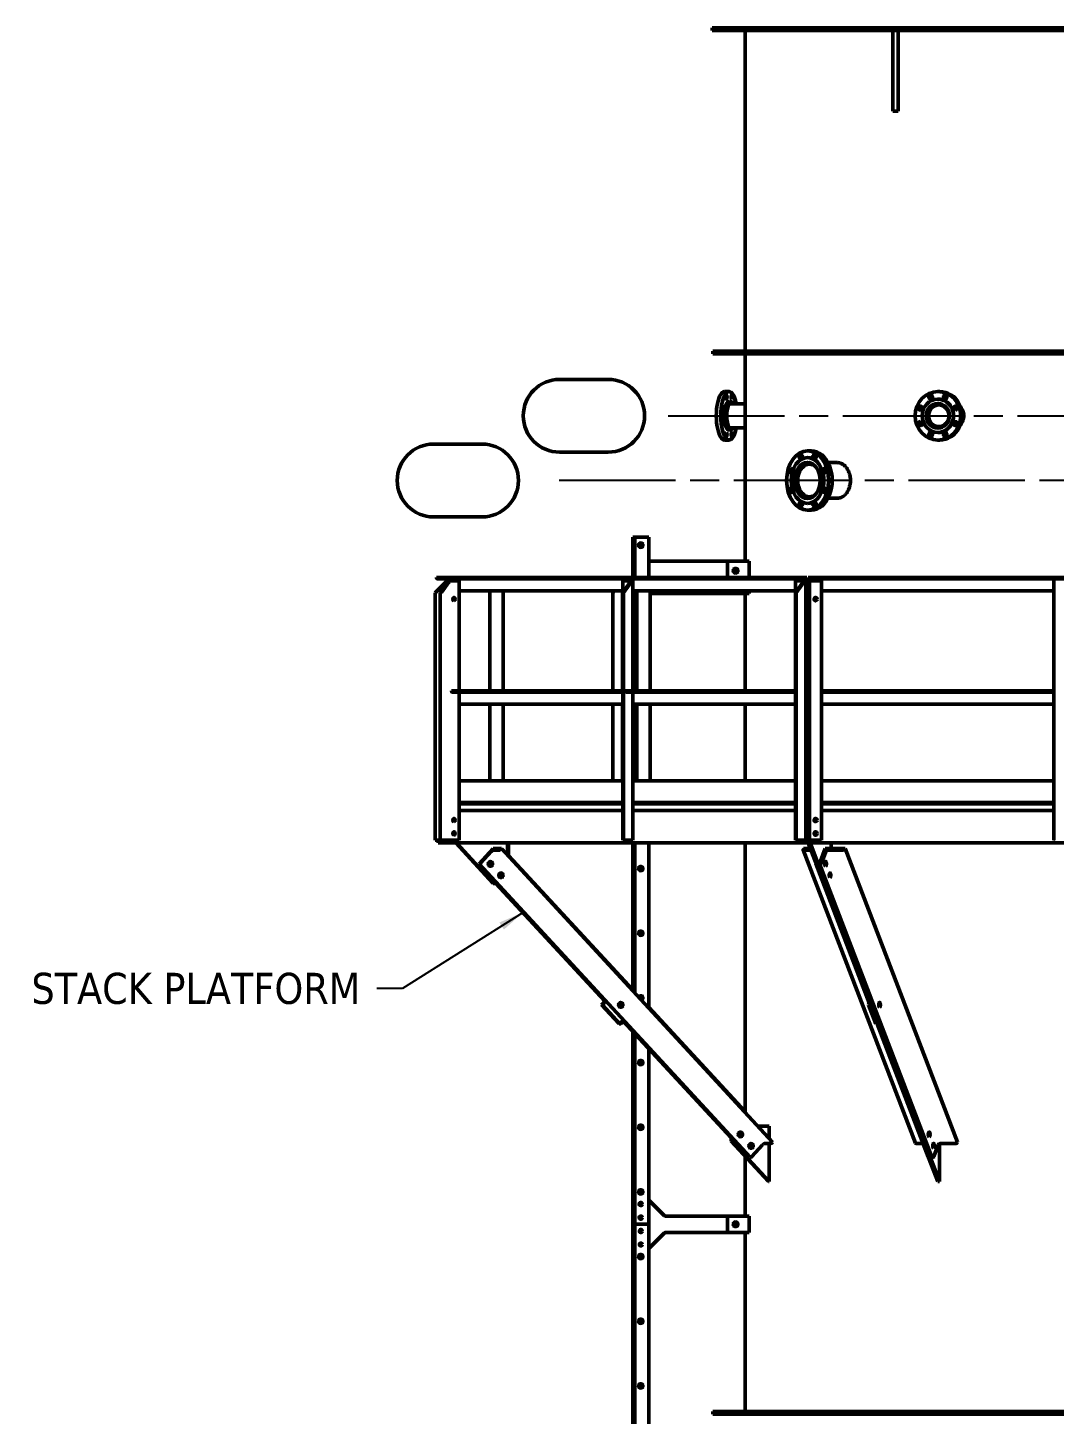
# Model space of a CAD drawing. Header units: inches. Extents: x 11 to 1621, y 11 to 1332.
# Drawn here: x 1055.8 to 1246.1, y 634.2 to 891.5 of the extents above; entities that cross this region are included whole.
import ezdxf
from ezdxf.enums import TextEntityAlignment as Align

# ---------------------------------------------------------------- set-up
doc = ezdxf.new("R2010")
doc.units = ezdxf.units.IN
doc.header["$LTSCALE"] = 48
doc.header["$MEASUREMENT"] = 0
doc.linetypes.add('CHAIN', pattern=[0.7087, 0.4724, -0.0591, 0.1181, -0.0591])
for name, color, linetype, lineweight in [('Centerline (ANSI)', 7, 'Continuous', 25), ('Symbol (ANSI)', 7, 'Continuous', 25), ('Title (ANSI)', 7, 'Continuous', 50), ('Visible (ANSI)', 7, 'Continuous', 50)]:
    doc.layers.add(name, color=color, linetype=linetype, lineweight=lineweight)
doc.styles.add('Dimension Text', font='tahoma.ttf')
doc.styles.get("Standard").update_dxf_attribs({"font": 'tahoma.ttf'})
doc.dimstyles.new('ELC IN$7', dxfattribs={"dimscale": 48, "dimtxt": 0.12, "dimasz": 0.098425, "dimexe": 0.05, "dimexo": 0.1, "dimgap": 0.031496, "dimtad": 0, "dimtih": 1, "dimtoh": 1, "dimdec": 5, "dimzin": 0, "dimdsep": 46, "dimlunit": 5, "dimtxsty": 'Dimension Text', "dimcen": 0.09, "dimdle": 0.5, "dimclrd": 256, "dimclre": 5, "dimclrt": 256, "dimadec": 1, "dimazin": 3, "dimtfac": 0.833333, "dimtofl": 0, "dimtmove": 0, "dimatfit": 3, "dimfxl": 0, "dimfrac": 2, "dimtolj": 1, "dimtzin": 0, "dimlwd": -1, "dimlwe": 25, "dimarcsym": 0})

# ---------------------------------------------------------------- blocks, each defined once
blk = doc.blocks.new('CriticalFeature')
at = {"layer": 'Title (ANSI)'}
for p, q in [((0.125, 0.1875), (-0.125, 0.1875)), ((-0.125, -0.1875), (0.125, -0.1875))]:
    blk.add_line(p, q, dxfattribs=at)
for centre, start, end in [((-0.125, 0), 90, 270), ((0.125, 0), 270, 90)]:
    blk.add_arc(centre, 0.1875, start, end, dxfattribs=at)
at = {"layer": 'Symbol (ANSI)', "lineweight": 30, "flags": 63}
blk.add_attdef('Critical_Feature_No.<Enter_Prompt_for_Field>', text='', height=0.18, dxfattribs=at).set_placement((0, 0), align=Align.TOP_CENTER)

msp = doc.modelspace()

# ---------------------------------------------------------------- linework, layer by layer
at = {"layer": 'Centerline (ANSI)', "linetype": 'CHAIN', "ltscale": 0.952448}
for p, q in [((1174.498725, 819.451101), (1319.895234, 819.451101)), ((1305.500377, 807.451101), (1151.709386, 807.451101))]:
    msp.add_line(p, q, dxfattribs=at)
at = {"layer": 'Visible (ANSI)'}
for p, q in [((1311.696979, 891.451101), (1182.696979, 891.451101)), ((1182.696979, 891.451101), (1182.696979, 890.951101)), ((1182.696979, 890.951101), (1216.196979, 890.951101)), ((1188.821979, 890.951101), (1188.821979, 831.451101)), ((1216.196979, 890.951101), (1217.196979, 890.951101)), ((1216.196979, 883.898487), (1216.196979, 890.951101)), ((1217.196979, 883.898487), (1217.196979, 890.951101)), ((1217.196979, 890.951101), (1277.196979, 890.951101)), ((1216.196979, 883.898487), (1216.196979, 875.951101)), ((1217.196979, 883.898487), (1217.196979, 875.951101)), ((1216.196979, 875.951101), (1217.196979, 875.951101)), ((1182.821979, 831.451101), (1311.571979, 831.451101)), ((1182.821979, 831.451101), (1182.821979, 830.951101)), ((1182.821979, 830.951101), (1311.571979, 830.951101)), ((1188.821979, 830.951101), (1188.821979, 792.451101)), ((1184.998725, 823.951101), (1185.825654, 823.951101)), ((1224.558666, 823.951101), (1224.859644, 823.951101)), ((1186.213228, 822.058063), (1185.866236, 822.103448)), ((1188.821979, 821.701101), (1186.037079, 821.701101)), ((1224.538145, 822.546101), (1224.558666, 822.546101)), ((1224.912521, 821.701101), (1224.709155, 821.701101)), ((1186.213228, 816.844138), (1185.866236, 816.798754)), ((1188.821979, 817.201101), (1186.037079, 817.201101)), ((1224.538145, 816.356101), (1224.558666, 816.356101)), ((1224.912521, 817.201101), (1224.709155, 817.201101)), ((1184.998725, 814.951101), (1185.825654, 814.951101)), ((1200.393582, 812.951101), (1201.058262, 812.951101)), ((1224.558666, 814.951101), (1224.859644, 814.951101)), ((1200.351155, 811.701101), (1200.393582, 811.701101)), ((1200.749241, 810.763601), (1200.704709, 810.763601)), ((1205.919621, 810.763601), (1204.162883, 810.763601)), ((1200.351155, 803.201101), (1200.393582, 803.201101)), ((1200.749241, 804.138601), (1200.704709, 804.138601)), ((1205.919621, 804.138601), (1204.162883, 804.138601)), ((1200.393582, 801.951101), (1201.058262, 801.951101)), ((1167.946979, 789.451101), (1167.946979, 796.951101)), ((1168.131979, 796.951101), (1167.946979, 796.951101)), ((1168.131979, 796.951101), (1168.321979, 796.951101)), ((1168.321979, 789.451101), (1168.321979, 796.951101)), ((1168.701979, 796.951101), (1168.321979, 796.951101)), ((1170.756979, 796.951101), (1168.701979, 796.951101)), ((1170.756979, 796.951101), (1170.946979, 796.951101)), ((1170.946979, 789.451101), (1170.946979, 796.951101)), ((1185.52973, 792.451101), (1170.946979, 792.451101)), ((1189.52973, 792.451101), (1185.52973, 792.451101)), ((1185.52973, 792.451101), (1185.52973, 789.451101)), ((1189.52973, 789.451101), (1189.52973, 792.451101)), ((1133.571979, 788.826101), (1131.321979, 786.576101)), ((1132.571979, 789.451101), (1131.571979, 789.451101)), ((1131.571979, 789.321101), (1131.571979, 789.451101)), ((1131.691979, 789.201101), (1132.571979, 789.201101)), ((1132.230989, 786.576101), (1133.821979, 788.826101)), ((1133.821979, 788.576101), (1132.492619, 786.696101)), ((1132.821979, 789.451101), (1132.571979, 789.451101)), ((1132.571979, 789.201101), (1132.821979, 789.201101)), ((1133.114873, 789.451101), (1132.821979, 789.451101)), ((1132.821979, 789.451101), (1132.821979, 789.201101)), ((1132.821979, 789.201101), (1132.863868, 789.201101)), ((1198.181353, 789.201101), (1132.863868, 789.201101)), ((1133.114873, 789.451101), (1197.760643, 789.451101)), ((1133.571979, 788.826101), (1133.821979, 788.826101)), ((1133.821979, 788.951101), (1133.821979, 788.826101)), ((1133.821979, 788.826101), (1134.175533, 788.826101)), ((1133.998756, 788.951101), (1133.998756, 788.826101)), ((1134.175533, 788.826101), (1135.504894, 788.826101)), ((1135.674599, 788.826101), (1135.504894, 788.826101)), ((1135.674599, 788.826101), (1135.766523, 788.826101)), ((1135.766523, 768.451101), (1135.766523, 788.826101)), ((1166.141329, 788.826101), (1166.106182, 788.826101)), ((1166.106182, 786.611248), (1166.106182, 788.826101)), ((1166.141329, 788.826101), (1167.47069, 788.826101)), ((1166.141329, 786.696101), (1167.47069, 788.576101)), ((1167.824243, 788.826101), (1166.233253, 786.576101)), ((1167.47069, 788.826101), (1167.824243, 788.826101)), ((1167.824243, 788.826101), (1168.00102, 788.826101)), ((1168.00102, 768.451101), (1168.00102, 788.826101)), ((1199.174857, 789.451101), (1197.760643, 789.451101)), ((1198.199049, 788.826101), (1198.163902, 788.826101)), ((1198.163902, 786.611248), (1198.163902, 788.826101)), ((1198.181353, 789.201101), (1199.174857, 789.201101)), ((1198.199049, 788.826101), (1199.52841, 788.826101)), ((1198.199049, 786.696101), (1199.52841, 788.576101)), ((1199.881963, 788.826101), (1198.290973, 786.576101)), ((1199.174857, 789.451101), (1200.235517, 789.451101)), ((1199.881963, 789.201101), (1199.174857, 789.201101)), ((1199.52841, 788.826101), (1199.881963, 788.826101)), ((1199.881963, 788.826101), (1200.05874, 788.826101)), ((1200.05874, 787.071101), (1200.05874, 788.951101)), ((1200.05874, 740.701101), (1200.05874, 788.826101)), ((1200.235517, 789.451101), (1200.235517, 786.951101)), ((1201.485517, 789.451101), (1200.485517, 789.451101)), ((1200.485517, 789.201101), (1200.485517, 789.451101)), ((1200.485517, 789.201101), (1201.010543, 789.201101)), ((1200.485517, 789.201101), (1200.485517, 788.951101)), ((1200.485517, 788.951101), (1200.485517, 788.826101)), ((1200.485517, 788.826101), (1200.985517, 788.826101)), ((1200.485517, 786.576101), (1200.485517, 788.826101)), ((1200.735517, 788.576101), (1200.735517, 786.696101)), ((1200.985517, 788.826101), (1202.865517, 788.826101)), ((1293.383416, 789.201101), (1201.010543, 789.201101)), ((1201.485517, 789.451101), (1292.908442, 789.451101)), ((1202.985517, 788.826101), (1202.865517, 788.826101)), ((1202.985517, 788.826101), (1202.985517, 740.701101)), ((1246.191979, 788.826101), (1246.071979, 788.826101)), ((1246.071979, 740.701101), (1246.071979, 788.826101)), ((1131.321979, 740.701101), (1131.321979, 786.576101)), ((1132.322913, 786.576101), (1132.230989, 786.576101)), ((1132.230989, 740.701101), (1132.230989, 786.576101)), ((1135.766523, 786.951101), (1166.106182, 786.951101)), ((1141.446979, 768.451101), (1141.446979, 786.951101)), ((1143.946979, 768.451101), (1143.946979, 786.951101)), ((1164.553874, 786.951101), (1164.288709, 786.576101)), ((1164.288709, 768.451101), (1164.288709, 786.576101)), ((1166.056476, 768.451101), (1166.056476, 786.951101)), ((1166.106182, 740.701101), (1166.106182, 786.611248)), ((1166.233253, 786.576101), (1166.141329, 786.576101)), ((1166.233253, 740.701101), (1166.233253, 786.576101)), ((1168.00102, 786.951101), (1198.163902, 786.951101)), ((1168.321979, 786.451101), (1168.321979, 786.951101)), ((1168.321979, 786.451101), (1168.321979, 784.451101)), ((1168.321979, 786.451101), (1168.696979, 786.451101)), ((1168.696979, 768.451101), (1168.696979, 786.951101)), ((1171.196979, 768.451101), (1171.196979, 786.951101)), ((1171.196979, 786.451101), (1185.52973, 786.451101)), ((1185.52973, 786.951101), (1185.52973, 786.451101)), ((1185.52973, 786.451101), (1189.52973, 786.451101)), ((1188.821979, 786.451101), (1188.821979, 768.451101)), ((1189.52973, 786.451101), (1189.52973, 786.951101)), ((1198.163902, 740.701101), (1198.163902, 786.611248)), ((1198.290973, 786.576101), (1198.199049, 786.576101)), ((1198.290973, 740.701101), (1198.290973, 786.576101)), ((1200.05874, 786.951101), (1200.143593, 786.951101)), ((1200.05874, 786.451101), (1200.08907, 786.451101)), ((1200.442624, 786.451101), (1200.08907, 786.451101)), ((1200.235517, 786.951101), (1200.143593, 786.951101)), ((1200.442624, 786.451101), (1200.485517, 786.451101)), ((1200.615517, 786.576101), (1200.485517, 786.576101)), ((1200.485517, 740.701101), (1200.485517, 786.576101)), ((1200.735517, 740.701101), (1200.735517, 786.696101)), ((1201.821068, 785.761101), (1201.899966, 785.761101)), ((1201.899966, 785.141101), (1201.821068, 785.141101)), ((1202.985517, 786.951101), (1246.071979, 786.951101)), ((1168.321979, 768.451101), (1168.321979, 784.451101)), ((1168.321979, 784.451101), (1168.696979, 784.451101)), ((1200.05874, 784.451101), (1200.08907, 784.451101)), ((1200.442624, 784.451101), (1200.08907, 784.451101)), ((1200.442624, 784.451101), (1200.485517, 784.451101)), ((1134.35231, 768.451101), (1164.465486, 768.451101)), ((1134.35231, 768.451101), (1134.35231, 768.321101)), ((1164.550339, 768.201101), (1134.437162, 768.201101)), ((1135.766523, 740.701101), (1135.766523, 768.201101)), ((1164.465486, 768.451101), (1166.056476, 768.451101)), ((1164.465486, 768.321101), (1164.465486, 768.451101)), ((1165.8797, 768.201101), (1164.550339, 768.201101)), ((1166.056476, 768.451101), (1166.056476, 767.951101)), ((1166.056476, 768.451101), (1166.106182, 768.451101)), ((1166.586806, 768.451101), (1166.586806, 768.321101)), ((1166.586806, 768.451101), (1196.523206, 768.451101)), ((1196.608059, 768.201101), (1166.671659, 768.201101)), ((1168.00102, 740.701101), (1168.00102, 768.201101)), ((1196.523206, 768.451101), (1198.114197, 768.451101)), ((1196.523206, 768.321101), (1196.523206, 768.451101)), ((1197.93742, 768.201101), (1196.608059, 768.201101)), ((1198.114197, 768.451101), (1198.163902, 768.451101)), ((1198.114197, 768.451101), (1198.114197, 767.951101)), ((1200.05874, 768.451101), (1200.235517, 768.451101)), ((1200.05874, 766.071101), (1200.05874, 768.451101)), ((1200.235517, 768.451101), (1200.235517, 765.951101)), ((1202.985517, 768.451101), (1203.235517, 768.451101)), ((1203.235517, 768.451101), (1245.821979, 768.451101)), ((1203.235517, 768.451101), (1203.235517, 768.321101)), ((1203.235517, 768.201101), (1203.235517, 768.321101)), ((1245.821979, 768.201101), (1203.235517, 768.201101)), ((1203.235517, 768.201101), (1203.235517, 767.951101)), ((1245.821979, 768.321101), (1245.821979, 768.451101)), ((1245.821979, 768.451101), (1246.071979, 768.451101)), ((1245.821979, 768.321101), (1245.821979, 768.201101)), ((1245.821979, 767.951101), (1245.821979, 768.201101)), ((1135.766523, 765.951101), (1166.106182, 765.951101)), ((1141.446979, 751.701101), (1141.446979, 765.951101)), ((1143.946979, 751.701101), (1143.946979, 765.951101)), ((1164.288709, 751.701101), (1164.288709, 765.951101)), ((1166.056476, 751.701101), (1166.056476, 765.951101)), ((1168.00102, 765.951101), (1198.163902, 765.951101)), ((1168.321979, 751.701101), (1168.321979, 765.951101)), ((1168.696979, 751.701101), (1168.696979, 765.951101)), ((1171.196979, 751.701101), (1171.196979, 765.951101)), ((1188.821979, 765.951101), (1188.821979, 751.701101)), ((1200.05874, 765.951101), (1200.143593, 765.951101)), ((1200.235517, 765.951101), (1200.143593, 765.951101)), ((1202.985517, 765.951101), (1246.071979, 765.951101)), ((1135.766523, 751.701101), (1166.106182, 751.701101)), ((1168.00102, 751.701101), (1198.163902, 751.701101)), ((1200.05874, 747.701101), (1200.05874, 751.701101)), ((1200.05874, 751.701101), (1200.235517, 751.701101)), ((1200.235517, 751.701101), (1200.235517, 747.701101)), ((1202.985517, 751.701101), (1246.071979, 751.701101)), ((1166.106182, 747.701101), (1135.766523, 747.701101)), ((1135.766523, 747.451101), (1166.106182, 747.451101)), ((1135.766523, 746.201101), (1166.106182, 746.201101)), ((1166.106182, 746.201101), (1135.766523, 746.201101)), ((1141.446979, 747.451101), (1141.446979, 747.701101)), ((1143.946979, 747.451101), (1143.946979, 747.701101)), ((1164.288709, 747.451101), (1164.288709, 747.701101)), ((1166.056476, 747.451101), (1166.056476, 747.701101)), ((1198.163902, 747.701101), (1168.00102, 747.701101)), ((1168.00102, 747.451101), (1198.163902, 747.451101)), ((1168.00102, 746.201101), (1198.163902, 746.201101)), ((1198.163902, 746.201101), (1168.00102, 746.201101)), ((1168.321979, 747.451101), (1168.321979, 747.701101)), ((1168.696979, 747.451101), (1168.696979, 747.701101)), ((1171.196979, 747.451101), (1171.196979, 747.701101)), ((1188.821979, 747.701101), (1188.821979, 747.451101)), ((1200.235517, 747.701101), (1200.05874, 747.701101)), ((1200.05874, 747.451101), (1200.485517, 747.451101)), ((1200.05874, 746.201101), (1200.235517, 746.201101)), ((1200.235517, 746.201101), (1200.485517, 746.201101)), ((1200.235517, 746.201101), (1200.235517, 740.201101)), ((1200.235517, 746.201101), (1200.235517, 740.201101)), ((1246.071979, 747.701101), (1202.985517, 747.701101)), ((1202.985517, 747.451101), (1246.071979, 747.451101)), ((1202.985517, 746.201101), (1246.071979, 746.201101)), ((1246.071979, 746.201101), (1202.985517, 746.201101)), ((1200.082443, 740.877048), (1200.082443, 745.525154)), ((1200.082443, 745.525154), (1200.082443, 740.877048)), ((1200.451995, 745.525154), (1200.451995, 740.877048)), ((1200.451995, 740.877048), (1200.451995, 745.525154)), ((1132.230989, 740.701101), (1131.321979, 740.701101)), ((1131.901979, 740.408148), (1131.901979, 740.201101)), ((1131.901979, 740.201101), (1133.821979, 740.201101)), ((1133.334703, 740.574324), (1131.992956, 740.504016)), ((1132.322913, 740.701101), (1132.230989, 740.701101)), ((1132.322913, 740.701101), (1132.492619, 740.701101)), ((1133.821979, 740.701101), (1132.492619, 740.701101)), ((1133.821979, 740.701101), (1133.821979, 740.201101)), ((1133.821979, 740.701101), (1133.821979, 740.201101)), ((1134.175533, 740.701101), (1133.821979, 740.701101)), ((1135.291484, 740.201101), (1133.821979, 740.201101)), ((1135.504894, 740.701101), (1134.175533, 740.701101)), ((1134.194925, 740.574324), (1135.221853, 740.504016)), ((1134.194925, 740.574324), (1135.221853, 740.504016)), ((1142.077661, 732.701101), (1135.148565, 740.201101)), ((1135.291484, 740.408148), (1135.291484, 740.201101)), ((1135.291484, 740.408148), (1135.291484, 740.201101)), ((1198.766012, 740.201101), (1135.291484, 740.201101)), ((1142.221168, 732.701101), (1135.292071, 740.201101)), ((1135.504894, 740.701101), (1135.674599, 740.701101)), ((1135.766523, 740.701101), (1135.674599, 740.701101)), ((1142.069454, 739.150848), (1139.456328, 736.322421)), ((1139.723958, 736.456772), (1141.719733, 738.616983)), ((1143.600188, 739.150848), (1142.069454, 739.150848)), ((1142.1134, 738.885683), (1143.282497, 738.885683)), ((1143.479331, 739.020034), (1143.600188, 739.150848)), ((1143.600188, 739.150848), (1193.898396, 684.70846)), ((1144.761836, 740.201101), (1144.761836, 737.893489)), ((1144.905343, 740.201101), (1144.905343, 737.738159)), ((1166.106182, 740.701101), (1166.141329, 740.701101)), ((1166.233253, 740.701101), (1166.141329, 740.701101)), ((1168.00102, 740.701101), (1166.233253, 740.701101)), ((1167.946979, 712.798071), (1167.946979, 740.201101)), ((1168.321979, 712.392174), (1168.321979, 740.201101)), ((1170.946979, 709.550894), (1170.946979, 740.201101)), ((1188.821979, 740.201101), (1188.821979, 690.203134)), ((1198.163902, 740.701101), (1198.199049, 740.701101)), ((1198.290973, 740.701101), (1198.199049, 740.701101)), ((1200.05874, 740.701101), (1198.290973, 740.701101)), ((1198.766012, 740.201101), (1198.766012, 740.408148)), ((1198.766012, 740.201101), (1198.766012, 740.408148)), ((1200.235517, 740.201101), (1198.766012, 740.201101)), ((1198.835643, 740.504016), (1199.862571, 740.574324)), ((1198.835643, 740.504016), (1199.862571, 740.574324)), ((1199.557786, 738.952126), (1220.391986, 684.509738)), ((1199.60976, 739.150848), (1199.559699, 739.020034)), ((1200.899908, 739.150848), (1199.60976, 739.150848)), ((1199.683823, 738.885683), (1201.001382, 738.885683)), ((1202.31371, 740.201101), (1200.235517, 740.201101)), ((1200.615517, 740.701101), (1200.485517, 740.701101)), ((1203.36812, 732.701101), (1200.497994, 740.201101)), ((1200.615517, 740.701101), (1200.735517, 740.701101)), ((1200.985517, 740.701101), (1200.735517, 740.701101)), ((1200.762941, 740.574324), (1202.215238, 740.504016)), ((1200.762941, 740.574324), (1202.215238, 740.504016)), ((1203.714574, 732.701101), (1200.844449, 740.201101)), ((1202.865517, 740.701101), (1200.985517, 740.701101)), ((1202.31371, 740.408148), (1202.31371, 740.201101)), ((1202.31371, 740.408148), (1202.31371, 740.201101)), ((1292.080249, 740.201101), (1202.31371, 740.201101)), ((1203.651733, 739.150848), (1202.56934, 736.322421)), ((1202.865517, 740.701101), (1202.985517, 740.701101)), ((1202.967209, 736.456772), (1203.793886, 738.616983)), ((1207.347251, 739.150848), (1203.651733, 739.150848)), ((1204.247787, 738.885683), (1207.070239, 738.885683)), ((1204.766954, 740.201101), (1204.766954, 739.150848)), ((1207.29719, 739.020034), (1207.347251, 739.150848)), ((1207.347251, 739.150848), (1228.181451, 684.70846)), ((1246.071979, 740.701101), (1246.191979, 740.701101)), ((1139.456328, 736.322421), (1139.527125, 736.322421)), ((1139.456328, 736.322421), (1189.754536, 681.880033)), ((1167.946979, 712.953401), (1144.905343, 737.893489)), ((1201.925931, 736.388864), (1211.827727, 710.514226)), ((1201.929366, 736.460747), (1201.927844, 736.456772)), ((1202.56934, 736.322421), (1202.740258, 736.322421)), ((1202.56934, 736.322421), (1223.40354, 681.880033)), ((1142.221168, 732.701101), (1142.077661, 732.701101)), ((1142.801992, 732.701101), (1142.221168, 732.701101)), ((1142.57726, 732.701101), (1162.788109, 710.825035)), ((1162.828722, 710.868994), (1142.658486, 732.701101)), ((1203.714574, 732.701101), (1203.36812, 732.701101)), ((1211.963491, 710.868994), (1203.608705, 732.701101)), ((1203.95516, 732.701101), (1203.714574, 732.701101)), ((1162.175441, 710.161887), (1162.900475, 710.946659)), ((1162.318947, 710.161887), (1162.175441, 710.161887)), ((1165.441848, 706.626353), (1162.175441, 710.161887)), ((1162.318947, 710.161887), (1162.972228, 710.868994)), ((1165.585354, 706.626353), (1162.318947, 710.161887)), ((1169.138256, 711.663973), (1169.116562, 711.687455)), ((1169.656488, 711.103042), (1169.634794, 711.126523)), ((1211.692892, 710.161887), (1212.136718, 711.321659)), ((1212.039347, 710.161887), (1211.692892, 710.161887)), ((1213.045883, 706.626353), (1211.692892, 710.161887)), ((1212.039347, 710.161887), (1212.309945, 710.868994)), ((1213.392338, 706.626353), (1212.039347, 710.161887)), ((1188.821979, 690.358464), (1170.946979, 709.706224)), ((1165.585354, 706.626353), (1165.441848, 706.626353)), ((1166.238636, 707.33346), (1165.585354, 706.626353)), ((1165.585354, 706.626353), (1165.728861, 706.626353)), ((1166.198023, 707.134171), (1165.728861, 706.626353)), ((1166.12627, 707.211836), (1186.192909, 685.491863)), ((1186.192909, 685.579781), (1166.166883, 707.255795)), ((1167.946979, 669.451101), (1167.946979, 705.241115)), ((1213.392338, 706.626353), (1213.045883, 706.626353)), ((1213.315551, 706.626353), (1222.760131, 681.946476)), ((1213.662936, 707.33346), (1213.392338, 706.626353)), ((1221.641254, 685.579781), (1213.489708, 706.880795)), ((1168.321979, 669.451101), (1168.321979, 704.835218)), ((1170.946979, 669.451101), (1170.946979, 701.993938)), ((1193.265512, 687.638601), (1191.191299, 687.638601)), ((1193.265512, 685.393489), (1193.265512, 687.638601)), ((1186.192909, 684.888601), (1186.192909, 685.735111)), ((1186.336415, 684.888601), (1186.192909, 684.888601)), ((1193.122006, 677.388601), (1186.192909, 684.888601)), ((1186.336415, 685.579781), (1186.336415, 684.888601)), ((1186.336415, 684.888601), (1193.265512, 677.388601)), ((1193.580706, 684.443295), (1192.411608, 684.443295)), ((1193.265512, 677.388601), (1193.265512, 684.443295)), ((1193.898396, 684.70846), (1193.777539, 684.577646)), ((1221.80464, 684.443295), (1220.518023, 684.443295)), ((1221.641254, 684.888601), (1221.641254, 686.485111)), ((1221.987708, 684.888601), (1221.641254, 684.888601)), ((1224.511379, 677.388601), (1221.641254, 684.888601)), ((1221.987708, 685.579781), (1221.987708, 684.888601)), ((1221.987708, 684.888601), (1224.857834, 677.388601)), ((1224.857834, 677.388601), (1224.857834, 684.392818)), ((1227.904439, 684.443295), (1225.081987, 684.443295)), ((1228.181451, 684.70846), (1228.13139, 684.577646)), ((1188.821979, 682.042916), (1188.821979, 670.951101)), ((1189.825333, 681.880033), (1189.754536, 681.880033)), ((1192.017941, 684.174595), (1190.022166, 682.014383)), ((1223.574458, 681.880033), (1223.40354, 681.880033)), ((1224.628086, 684.174595), (1223.801409, 682.014383)), ((1193.265512, 677.388601), (1193.122006, 677.388601)), ((1224.857834, 677.388601), (1224.511379, 677.388601)), ((1173.873756, 671.024324), (1171.020203, 673.877878)), ((1167.946979, 669.451101), (1168.131979, 669.451101)), ((1167.946979, 669.451101), (1168.131979, 669.451101)), ((1167.946979, 549.451101), (1167.946979, 669.451101)), ((1168.321979, 669.451101), (1168.131979, 669.451101)), ((1168.321979, 669.451101), (1168.131979, 669.451101)), ((1168.321979, 669.451101), (1168.701979, 669.451101)), ((1168.321979, 669.451101), (1168.321979, 549.451101)), ((1168.321979, 669.451101), (1168.701979, 669.451101)), ((1168.701979, 669.451101), (1170.756979, 669.451101)), ((1168.701979, 669.451101), (1170.756979, 669.451101)), ((1170.946979, 669.451101), (1170.756979, 669.451101)), ((1170.946979, 669.451101), (1170.756979, 669.451101)), ((1170.946979, 549.451101), (1170.946979, 669.451101)), ((1185.52973, 670.951101), (1174.050533, 670.951101)), ((1189.52973, 670.951101), (1185.52973, 670.951101)), ((1185.52973, 670.951101), (1185.52973, 667.951101)), ((1189.52973, 667.951101), (1189.52973, 670.951101)), ((1171.020203, 665.024324), (1173.873756, 667.877878)), ((1174.050533, 667.951101), (1185.52973, 667.951101)), ((1185.52973, 667.951101), (1189.52973, 667.951101)), ((1188.821979, 667.951101), (1188.821979, 634.701101)), ((1182.821979, 634.701101), (1311.571979, 634.701101)), ((1182.821979, 634.701101), (1182.821979, 634.201101)), ((1182.821979, 634.201101), (1311.571979, 634.201101))]:
    msp.add_line(p, q, dxfattribs=at)
for centre, radius in [((1169.446979, 795.451101), 0.40625), ((1169.446979, 795.451101), 0.375), ((1187.02973, 790.701101), 0.4375), ((1201.860517, 785.451101), 0.3125), ((1201.860517, 744.451101), 0.3125), ((1201.860517, 741.951101), 0.3125), ((1169.446979, 735.451101), 0.40625), ((1169.446979, 735.451101), 0.375), ((1169.446979, 723.451101), 0.40625), ((1169.446979, 723.451101), 0.375), ((1169.446979, 699.451101), 0.40625), ((1169.446979, 699.451101), 0.375), ((1169.446979, 687.451101), 0.40625), ((1169.446979, 687.451101), 0.375), ((1169.446979, 675.451101), 0.40625), ((1169.446979, 675.451101), 0.375), ((1169.446979, 673.201101), 0.3125), ((1169.446979, 673.201101), 0.28125), ((1169.446979, 670.701101), 0.3125), ((1169.446979, 670.701101), 0.28125), ((1187.02973, 669.451101), 0.4375), ((1169.446979, 668.201101), 0.28125), ((1169.446979, 663.451101), 0.40625), ((1169.446979, 663.451101), 0.375), ((1169.446979, 665.701101), 0.28125), ((1169.446979, 651.451101), 0.40625), ((1169.446979, 651.451101), 0.375), ((1169.446979, 639.451101), 0.40625), ((1169.446979, 639.451101), 0.375)]:
    msp.add_circle(centre, radius, dxfattribs=at)
for centre, radius, start, end in [((1186.946979, 790.701101), 0.4375, 275.4266556, 84.5733444), ((1133.571979, 788.951101), 0.25, 0, 90), ((1200.985517, 788.576101), 0.25, 90, 180), ((1200.615517, 786.696101), 0.12, 270, 0), ((1131.997979, 740.408148), 0.096, 92.9995555, 180), ((1133.31884, 740.877048), 0.30314, 272.9995555, 324.52017158), ((1169.446979, 711.451101), 0.40625, 285.21396256, 160.25445664), ((1169.446979, 711.451101), 0.375, 282.69667661, 162.77174259), ((1170.843426, 673.701101), 0.25, 45, 65.53019948), ((1174.050533, 671.201101), 0.25, 225, 270), ((1186.946979, 669.451101), 0.4375, 275.4266556, 84.5733444), ((1174.050533, 667.701101), 0.25, 90, 135), ((1170.843426, 665.201101), 0.25, 294.46980052, 315)]:
    msp.add_arc(centre, radius, start, end, dxfattribs=at)
for centre, major_axis, ratio, start_param, end_param in [((1184.998725, 819.451101), (0, 4.5), 0.3420201433, 0, 3.1415926536), ((1185.825654, 819.451101), (0, 4.5), 0.3420201433, 5.235987756, 10.471975512), ((1223.511126, 822.915649), (0, -0.375), 0.9396926208, 3.5828297548, 5.841948206), ((1224.859644, 819.451101), (0, 4.5), 0.9396926208, 3.1415926536, 6.2831853072), ((1226.208162, 822.915649), (0, -0.375), 0.9396926208, 3.5828297548, 5.841948206), ((1185.825654, 819.451101), (0, 2.655), 0.3420201433, 6.2384804927, 9.4694827753), ((1186.173341, 819.451101), (0, 2.60957), 0.3420201433, 5.7520076169, 9.9559556511), ((1186.173341, 819.451101), (0, 2.285), 0.3420201433, 6.1079337715, 9.6000294964), ((1221.604034, 820.886164), (0, -0.375), 0.9396926208, 3.5828297548, 5.841948206), ((1224.709155, 819.451101), (0, -2.25), 0.9396926208, 2.9876066995, 6.4371712613), ((1224.558666, 819.451101), (0, 3.095), 0.9396926208, 3.1415926536, 6.2831853072), ((1224.986191, 819.451101), (0, 2.285), 0.9396926208, 0.1045230405, 0.1833455622), ((1228.115254, 820.886164), (0, -0.375), 0.9396926208, 3.5828297548, 5.841948206), ((1221.604034, 818.016038), (0, -0.375), 0.9396926208, 3.5828297548, 5.841948206), ((1228.115254, 818.016038), (0, -0.375), 0.9396926208, 3.5828297548, 5.841948206), ((1223.511126, 815.986553), (0, -0.375), 0.9396926208, 3.5828297548, 5.841948206), ((1224.986191, 819.451101), (0, -2.285), 0.9396926208, 6.0998397449, 6.1786622667), ((1226.208162, 815.986553), (0, -0.375), 0.9396926208, 3.5828297548, 5.841948206), ((1201.058262, 807.451101), (0, 5.5), 0.7071067812, 3.1415926536, 6.2831853072), ((1200.704709, 807.451101), (0, -3.3125), 0.7071067812, 3.1213818437, 6.3033961171), ((1200.704709, 807.451101), (0, -3.0325), 0.7071067812, 2.4881434075, 6.9366345533), ((1200.393582, 807.451101), (0, 4.25), 0.7071067812, 3.1415926536, 6.2831853072), ((1133.821979, 788.951101), (0, 0.25), 0.7071067812, 4.7123889804, 6.2831853072), ((1133.998756, 788.576101), (-0.23097, -0.23097), 0.4142135624, 3.5342917353, 5.1050880621), ((1167.293913, 788.576101), (0.23097, 0.23097), 0.4142135624, 5.1050880621, 6.6758843889), ((1199.351633, 788.576101), (0.23097, 0.23097), 0.4142135624, 5.1050880621, 6.6758843889), ((1199.881963, 788.951101), (0, 0.25), 0.7071067812, 4.7123889804, 6.2831853072), ((1132.407766, 786.696101), (-0.110866, -0.110866), 0.4142135624, 0.3926990817, 1.9634954085), ((1134.971028, 785.451101), (0, -0.3125), 0.7071067812, 3.5531094997, 5.8716684611), ((1166.226182, 786.696101), (-0.110866, -0.110866), 0.4142135624, 5.1050880621, 6.6758843889), ((1198.283902, 786.696101), (-0.110866, -0.110866), 0.4142135624, 5.1050880621, 6.6758843889), ((1200.143593, 787.071101), (0, -0.12), 0.7071067812, 4.7123889804, 6.2831853072), ((1134.437162, 768.321101), (0, -0.12), 0.7071067812, 4.7123889804, 6.2831853072), ((1135.766523, 767.951101), (0, 0.25), 0.7071067812, 4.7123889804, 6.2831853072), ((1164.550339, 768.321101), (0, -0.12), 0.7071067812, 4.7123889804, 6.2831853072), ((1165.8797, 767.951101), (0, 0.25), 0.7071067812, 4.7123889804, 6.2831853072), ((1166.671659, 768.321101), (0, -0.12), 0.7071067812, 4.7123889804, 6.2831853072), ((1168.00102, 767.951101), (0, 0.25), 0.7071067812, 4.7123889804, 6.2831853072), ((1196.608059, 768.321101), (0, -0.12), 0.7071067812, 4.7123889804, 6.2831853072), ((1197.93742, 767.951101), (0, 0.25), 0.7071067812, 4.7123889804, 6.2831853072), ((1200.143593, 766.071101), (0, -0.12), 0.7071067812, 4.7123889804, 6.2831853072), ((1134.971028, 744.451101), (0, 0.3125), 0.7071067812, 0.4115168461, 2.7300758075), ((1134.971028, 744.451101), (0, -0.3125), 0.7071067812, 3.5531094997, 5.8716684611), ((1135.112449, 744.451101), (0, -0.3125), 0.7071067812, 3.9453949725, 5.4793829882), ((1199.850431, 745.525154), (0, -0.30314), 0.7653668647, 1.5707963268, 2.0267620551), ((1199.850431, 745.525154), (0, -0.30314), 0.7653668647, 1.5707963268, 2.0267620551), ((1200.780111, 745.525154), (0.328116, 0), 0.9238795325, 2.6856269252, 3.1415926536), ((1200.780111, 745.525154), (0.328116, 0), 0.9238795325, 2.6856269252, 3.1415926536), ((1134.971028, 741.951101), (0, 0.3125), 0.7071067812, 0.4115168461, 2.7300758075), ((1134.971028, 741.951101), (0, -0.3125), 0.7071067812, 3.5531094997, 5.8716684611), ((1135.112449, 741.951101), (0, -0.3125), 0.7071067812, 3.9453949725, 5.4793829882), ((1134.207066, 740.877048), (0, 0.30314), 0.7653668647, 2.1900361508, 3.089240534), ((1134.207066, 740.877048), (0, 0.30314), 0.7653668647, 2.1900361508, 3.089240534), ((1135.218009, 740.408148), (0, -0.096), 0.7653668647, 1.5707963268, 3.089240534), ((1135.218009, 740.408148), (0, -0.096), 0.7653668647, 1.5707963268, 3.089240534), ((1141.865153, 738.616983), (0.279114, 0.257867), 0.2705980501, 0.2849241266, 1.8557204534), ((1143.406621, 739.020034), (-0.139557, -0.128934), 0.2705980501, 0.2849241266, 1.8557204534), ((1198.839488, 740.408148), (0, 0.096), 0.7653668647, 0.0523521196, 1.5707963268), ((1198.839488, 740.408148), (0, 0.096), 0.7653668647, 0.0523521196, 1.5707963268), ((1199.735236, 739.020034), (-0.17745, -0.067907), 0.6532814824, 5.7532825174, 7.3240788442), ((1199.850431, 740.877048), (0, -0.30314), 0.7653668647, 0.0523521196, 0.9515565027), ((1199.850431, 740.877048), (0, -0.30314), 0.7653668647, 0.0523521196, 0.9515565027), ((1199.850431, 740.877048), (0, -0.30314), 0.7653668647, 1.1148305984, 1.5707963268), ((1199.850431, 740.877048), (0, -0.30314), 0.7653668647, 1.1148305984, 1.5707963268), ((1200.780111, 740.877048), (0.328116, 0), 0.9238795325, 3.1415926536, 3.5975583819), ((1200.780111, 740.877048), (0.328116, 0), 0.9238795325, 3.1415926536, 3.5975583819), ((1200.780111, 740.877048), (0.328116, 0), 0.9238795325, 3.7608324776, 4.6600368608), ((1200.780111, 740.877048), (0.328116, 0), 0.9238795325, 3.7608324776, 4.6600368608), ((1202.2098, 740.408148), (0.10391, 0), 0.9238795325, 0, 1.5184442072), ((1202.2098, 740.408148), (0.10391, 0), 0.9238795325, 0, 1.5184442072), ((1204.14496, 738.616983), (0.354901, 0.135815), 0.6532814824, 1.040893537, 2.6116898638), ((1207.121653, 739.020034), (0.17745, 0.067907), 0.6532814824, 4.1824861906, 5.7532825174), ((1139.651248, 736.456772), (-0.139557, -0.128934), 0.2705980501, 0.2849241266, 1.8557204534), ((1141.703185, 736.322421), (0, -0.4375), 0.9238795325, 3.9312050309, 5.4935729299), ((1141.12916, 736.322421), (0, 0.4375), 0.9238795325, 3.7032153012, 5.7215626596), ((1141.272666, 736.322421), (0, -0.4375), 0.9238795325, 0.3629570645, 2.7786355891), ((1141.272666, 736.322421), (0, 0.4375), 0.9238795325, 3.5045497181, 5.9202282427), ((1141.416173, 736.322421), (0, 0.4375), 0.9238795325, 3.3200586038, 6.104719357), ((1141.416173, 736.322421), (0, -0.4375), 0.9238795325, 0.1784659502, 2.9631267034), ((1202.103382, 736.456772), (-0.17745, -0.067907), 0.6532814824, 5.7532825174, 6.8419666113), ((1202.791672, 736.456772), (0.17745, 0.067907), 0.6532814824, 4.1824861906, 5.7532825174), ((1143.66303, 734.201101), (0, -0.4375), 0.9238795325, 3.9312050309, 5.4935729299), ((1143.089004, 734.201101), (0, 0.4375), 0.9238795325, 3.7032153012, 5.7215626596), ((1143.232511, 734.201101), (0, -0.4375), 0.9238795325, 0.3629570645, 2.7786355891), ((1143.232511, 734.201101), (0, 0.4375), 0.9238795325, 3.5045497181, 5.9202282427), ((1143.376017, 734.201101), (0, 0.4375), 0.9238795325, 3.3200586038, 6.104719357), ((1143.376017, 734.201101), (0, -0.4375), 0.9238795325, 0.1784659502, 2.9631267034), ((1165.872367, 710.161887), (0, -0.4375), 0.9238795325, 3.9312050309, 5.4935729299), ((1165.298342, 710.161887), (0, 0.4375), 0.9238795325, 3.7032153012, 5.7215626596), ((1165.441848, 710.161887), (0, 0.4375), 0.9238795325, 3.5045497181, 5.9202282427), ((1165.441848, 710.161887), (0, -0.4375), 0.9238795325, 0.3629570645, 2.7786355891), ((1165.585354, 710.161887), (0, -0.4375), 0.9238795325, 0.1784659502, 2.9631267034), ((1165.585354, 710.161887), (0, 0.4375), 0.9238795325, 3.3200586038, 6.104719357), ((1188.081704, 686.122674), (0, -0.4375), 0.9238795325, 3.9312050309, 5.4935729299), ((1187.507679, 686.122674), (0, 0.4375), 0.9238795325, 3.7032153012, 5.7215626596), ((1187.697613, 686.138601), (0, -0.4375), 0.9238795325, 0.241683304, 2.7777369816), ((1187.651186, 686.122674), (0, 0.4375), 0.9238795325, 3.5088024657, 5.9202282427), ((1187.841119, 686.138601), (0, -0.4375), 0.9238795325, 6.2545163843, 6.5298280982), ((1187.794692, 686.122674), (0, -0.4375), 0.9238795325, 0.1784659502, 2.9631267034), ((1189.467524, 684.001353), (0, 0.4375), 0.9238795325, 3.7032153012, 5.7215626596), ((1189.657457, 684.017281), (0, -0.4375), 0.9238795325, 0.241683304, 2.7777369816), ((1189.61103, 684.001353), (0, 0.4375), 0.9238795325, 3.5088024657, 5.9202282427), ((1189.754536, 684.001353), (0, -0.4375), 0.9238795325, 0.1784659502, 2.9631267034), ((1192.163361, 684.174595), (0.279114, 0.257867), 0.2705980501, 0.2849241266, 1.8557204534), ((1193.704829, 684.577646), (-0.139557, -0.128934), 0.2705980501, 0.2849241266, 1.8557204534), ((1220.569436, 684.577646), (-0.17745, -0.067907), 0.6532814824, 0, 1.040893537), ((1224.97916, 684.174595), (-0.354901, -0.135815), 0.6532814824, 4.1824861906, 5.7532825174), ((1227.955853, 684.577646), (-0.17745, -0.067907), 0.6532814824, 1.040893537, 2.6116898638), ((1189.800964, 684.017281), (0, -0.4375), 0.9238795325, 6.2545163843, 6.5298280982), ((1189.949456, 682.014383), (-0.139557, -0.128934), 0.2705980501, 0.2849241266, 1.8557204534), ((1222.937582, 682.014383), (-0.17745, -0.067907), 0.6532814824, 0, 0.2635554144), ((1223.625872, 682.014383), (-0.17745, -0.067907), 0.6532814824, 1.040893537, 2.6116898638)]:
    msp.add_ellipse(centre, major_axis=major_axis, ratio=ratio, start_param=start_param, end_param=end_param, dxfattribs=at)
for centre, major_axis, ratio in [((1185.334834, 822.915649), (0, 0.375), 0.3420201433), ((1186.316475, 822.915649), (0, -0.375), 0.3420201433), ((1224.558666, 819.451101), (0, -4.5), 0.9396926208), ((1223.210148, 822.915649), (0, 0.375), 0.9396926208), ((1225.907184, 822.915649), (0, 0.375), 0.9396926208), ((1184.640709, 820.886164), (0, 0.375), 0.3420201433), ((1221.303056, 820.886164), (0, 0.375), 0.9396926208), ((1224.538145, 819.451101), (0, -3.095), 0.9396926208), ((1224.538145, 819.451101), (0, -2.285), 0.9396926208), ((1224.709155, 819.451101), (0, -2.013), 0.9396926208), ((1227.814277, 820.886164), (0, -0.375), 0.9396926208), ((1184.640709, 818.016038), (0, 0.375), 0.3420201433), ((1221.303056, 818.016038), (0, 0.375), 0.9396926208), ((1227.814277, 818.016038), (0, -0.375), 0.9396926208), ((1185.334834, 815.986553), (0, 0.375), 0.3420201433), ((1186.316475, 815.986553), (0, -0.375), 0.3420201433), ((1223.210148, 815.986553), (0, -0.375), 0.9396926208), ((1225.907184, 815.986553), (0, -0.375), 0.9396926208), ((1200.393582, 807.451101), (0, -5.5), 0.7071067812), ((1200.351155, 807.451101), (0, -4.25), 0.7071067812), ((1200.351155, 807.451101), (0, -3.36), 0.7071067812), ((1199.108241, 811.839529), (0, 0.4375), 0.7071067812), ((1201.678922, 811.839529), (0, 0.4375), 0.7071067812), ((1197.290495, 809.268847), (0, 0.4375), 0.7071067812), ((1203.496669, 809.268847), (0, -0.4375), 0.7071067812), ((1197.290495, 805.633355), (0, 0.4375), 0.7071067812), ((1203.496669, 805.633355), (0, -0.4375), 0.7071067812), ((1199.108241, 803.062673), (0, -0.4375), 0.7071067812), ((1201.678922, 803.062673), (0, -0.4375), 0.7071067812), ((1134.794251, 785.451101), (0, -0.3125), 0.7071067812), ((1134.794251, 744.451101), (0, -0.3125), 0.7071067812), ((1134.794251, 741.951101), (0, -0.3125), 0.7071067812), ((1141.559679, 736.322421), (0, -0.4375), 0.9238795325), ((1203.727589, 736.322421), (0, -0.4375), 0.3826834324), ((1143.519523, 734.201101), (0, -0.4375), 0.9238795325), ((1204.539384, 734.201101), (0, -0.4375), 0.3826834324), ((1165.728861, 710.161887), (0, -0.4375), 0.9238795325), ((1213.738792, 710.161887), (0, -0.4375), 0.3826834324), ((1187.938198, 686.122674), (0, -0.4375), 0.9238795325), ((1189.898043, 684.001353), (0, -0.4375), 0.9238795325), ((1222.938201, 686.122674), (0, -0.4375), 0.3826834324), ((1223.749995, 684.001353), (0, -0.4375), 0.3826834324)]:
    msp.add_ellipse(centre, major_axis=major_axis, ratio=ratio, dxfattribs=at)
for points, knots in [([(1228.866563, 820.888926), (1228.91221, 820.83108), (1228.9557, 820.770136), (1229.074899, 820.583641), (1229.142922, 820.450764), (1229.252212, 820.173591), (1229.293565, 820.029075), (1229.347814, 819.738467), (1229.360698, 819.592373), (1229.360698, 819.451101)], [30.6608889092, 30.6608889092, 30.6608889092, 30.6608889092, 31.21840107, 31.21840107, 32.2948977029, 32.2948977029, 33.3713943358, 33.3713943358, 34.4478909687, 34.4478909687, 34.4478909687, 34.4478909687]), ([(1229.360698, 819.451101), (1229.360698, 819.309828), (1229.347814, 819.163735), (1229.293565, 818.873127), (1229.252212, 818.728611), (1229.142922, 818.451438), (1229.074899, 818.318561), (1228.9557, 818.132066), (1228.91221, 818.071122), (1228.866563, 818.013276)], [0, 0, 0, 0, 1.0764966329, 1.0764966329, 2.1529932658, 2.1529932658, 3.2294898987, 3.2294898987, 3.7870020596, 3.7870020596, 3.7870020596, 3.7870020596]), ([(1205.919621, 810.763601), (1206.066707, 810.763601), (1206.219613, 810.743692), (1206.525459, 810.659843), (1206.678398, 810.595921), (1206.973203, 810.42688), (1207.115298, 810.321628), (1207.379191, 810.078404), (1207.500975, 809.940418), (1207.717251, 809.646366), (1207.819144, 809.480248), (1207.999236, 809.118505), (1208.077439, 808.92289), (1208.203244, 808.514838), (1208.25094, 808.302074), (1208.313537, 807.874213), (1208.328423, 807.659111), (1208.328423, 807.451101), (1208.328423, 807.243091), (1208.313537, 807.027989), (1208.25094, 806.600128), (1208.203244, 806.387364), (1208.077439, 805.979312), (1207.999236, 805.783697), (1207.819144, 805.421954), (1207.717251, 805.255836), (1207.500975, 804.961783), (1207.379191, 804.823797), (1207.115298, 804.580574), (1206.973203, 804.475322), (1206.678398, 804.306281), (1206.525459, 804.242359), (1206.219613, 804.15851), (1206.066707, 804.138601), (1205.919621, 804.138601)], [38.0409373206, 38.0409373206, 38.0409373206, 38.0409373206, 39.6259760977, 39.6259760977, 41.2110148748, 41.2110148748, 42.7960536519, 42.7960536519, 44.381092429, 44.381092429, 45.966131762, 45.966131762, 47.5511710949, 47.5511710949, 49.1362104279, 49.1362104279, 50.7212497608, 50.7212497608, 50.7212497608, 52.3062890938, 52.3062890938, 53.8913284267, 53.8913284267, 55.4763677597, 55.4763677597, 57.0614070926, 57.0614070926, 58.6464458697, 58.6464458697, 60.2314846468, 60.2314846468, 61.816523424, 61.816523424, 63.4015622011, 63.4015622011, 63.4015622011, 63.4015622011]), ([(1131.691979, 789.201101), (1131.653367, 789.201101), (1131.62208, 789.218781), (1131.581336, 789.265293), (1131.571979, 789.294491), (1131.571979, 789.321101)], [2.5516406839, 2.5516406839, 2.5516406839, 2.5516406839, 3.1711059319, 3.1711059319, 3.7905711799, 3.7905711799, 3.7905711799, 3.7905711799]), ([(1133.114873, 789.321101), (1133.060555, 789.294491), (1133.008108, 789.265293), (1132.921413, 789.218781), (1132.887151, 789.201101), (1132.863868, 789.201101)], [0, 0, 0, 0, 0.619465248, 0.619465248, 1.238930496, 1.238930496, 1.238930496, 1.238930496]), ([(1198.181353, 789.201101), (1198.103464, 789.201101), (1198.024956, 789.218781), (1197.88064, 789.265293), (1197.81496, 789.294491), (1197.760643, 789.321101)], [2.5516406839, 2.5516406839, 2.5516406839, 2.5516406839, 3.1711059319, 3.1711059319, 3.7905711799, 3.7905711799, 3.7905711799, 3.7905711799]), ([(1201.485517, 789.321101), (1201.408701, 789.294491), (1201.325172, 789.265293), (1201.161823, 789.218781), (1201.082082, 789.201101), (1201.010543, 789.201101)], [0, 0, 0, 0, 0.619465248, 0.619465248, 1.238930496, 1.238930496, 1.238930496, 1.238930496])]:
    msp.add_open_spline(points, degree=3, knots=knots, dxfattribs=at)

# ---------------------------------------------------------------- block references
at = {"xscale": 36, "yscale": 36, "zscale": 36}
for p in [(1158.90408, 819.451101), (1135.51867, 807.451101)]:
    msp.add_blockref('CriticalFeature', p, dxfattribs=at)

# ---------------------------------------------------------------- texts
at = {"layer": 'Symbol (ANSI)', "insert": (1086.939243, 713.168995), "char_height": 5.76000007, "width": 64.12084084, "attachment_point": 5, "style": 'Dimension Text'}
msp.add_mtext('\\fTahoma|b0|i0;STACK PLATFORM', dxfattribs=at)

# ---------------------------------------------------------------- leaders
at = {"layer": 'Symbol (ANSI)', "annotation_type": 0, "has_hookline": 1, "hookline_direction": 1, "text_width": 63.243949}
msp.add_leader([(1147.642333, 727.306624), (1125.235884, 713.168995), (1120.511474, 713.168995)], dimstyle='ELC IN$7', override={"dimtad": 0}, dxfattribs=at)

doc.saveas('drawing.dxf')
